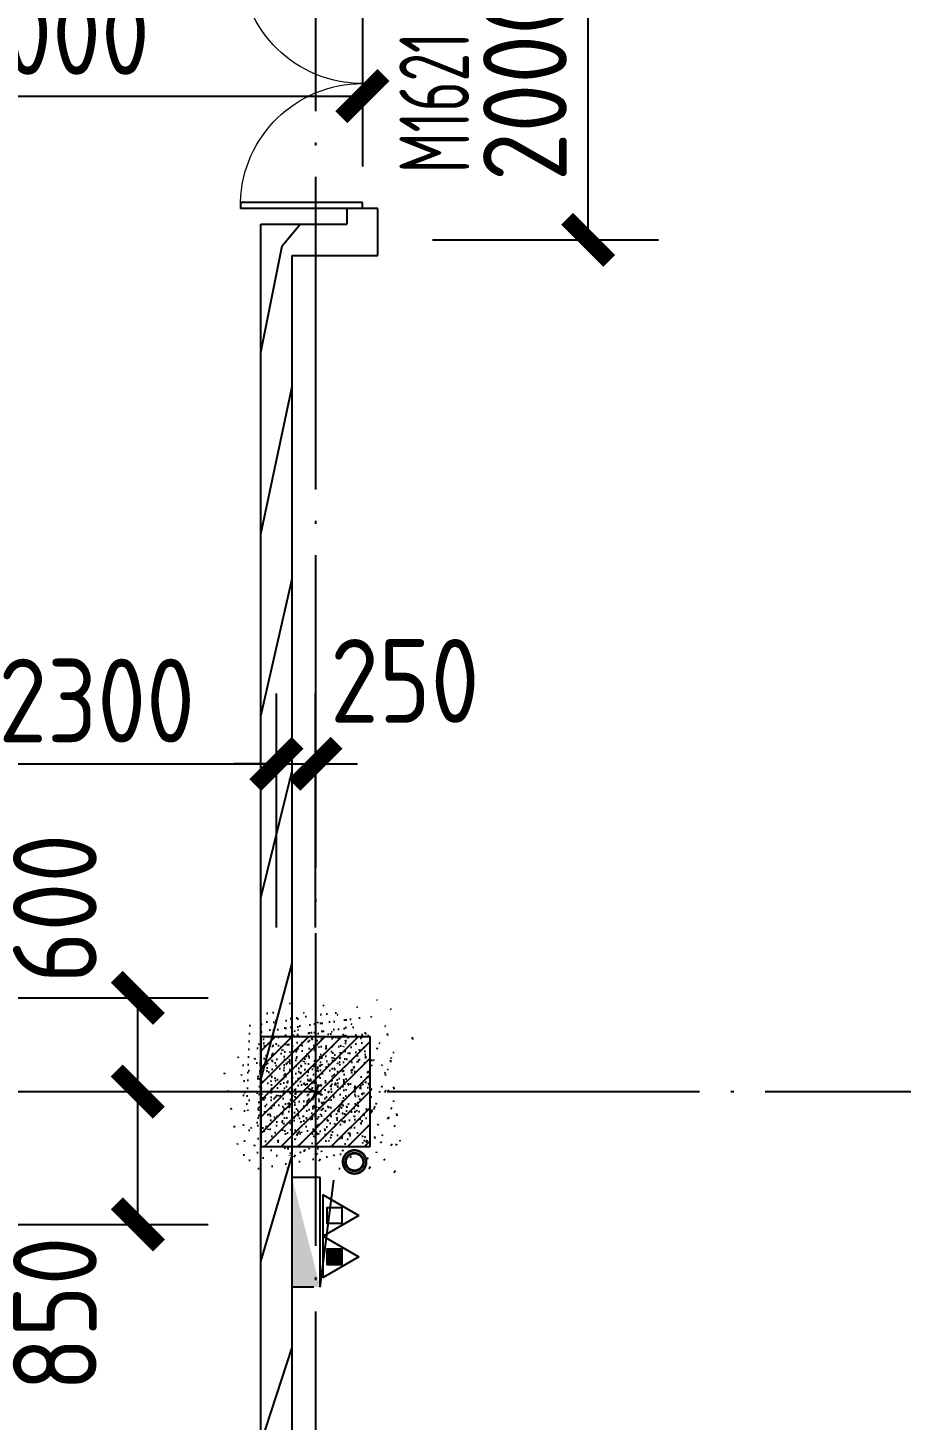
# Model space of a CAD drawing. Header units: inches. Extents: x 0 to 1813292486, y 0 to 3473589894.
# Drawn here: x 600530045 to 600535634, y 3473269116 to 3473278025 of the extents above; entities that cross this region are included whole.
import ezdxf
from ezdxf.enums import TextEntityAlignment as Align
from ezdxf.xclip import XClip

# ---------------------------------------------------------------- set-up
doc = ezdxf.new("R2010")
doc.units = ezdxf.units.IN
doc.header["$LTSCALE"] = 1000
doc.header["$MEASUREMENT"] = 0
doc.header["$XCLIPFRAME"] = 2
doc.linetypes.add('AX-MALL-GIRD-200$0$DOTE', pattern=[2.4200000000000004, 2, -0.2, 0.02, -0.2])
for name, color, linetype in [('A-Anno-Note', 241, 'Continuous'), ('AX-MALL-DIM-P02$0$A-Anno-Dims', 3, 'Continuous'), ('AX-MALL-DIM-P02$0$A-Detl-Thin', 131, 'Continuous'), ('AX-MALL-GIRD-200$0$A-Grid', 222, 'AX-MALL-GIRD-200$0$DOTE'), ('AX-MALL-P02-200$0$A-Anno-Note', 241, 'Continuous'), ('AX-MALL-WALL-P02$0$A-Anno-Note', 241, 'Continuous'), ('AX-MALL-WALL-P02-QT$0$A-Detl-Thin', 131, 'Continuous'), ('AX-MALL-WALL-P02-QT$0$A-Wall', 2, 'Continuous'), ('AX-MALL-WALL-P02-QT$0$A-Wall-Patt', 13, 'Continuous'), ('AX-MALL-WALL-P02-QT$0$A-Wind', 4, 'Continuous'), ('AX-MALL-WORD-P02$0$A-Wind-Iden', 11, 'Continuous'), ('AX-MALL-ZTKD-P02$0$A-Anno-Note', 241, 'Continuous'), ('PX-MALL-P02-LG$0$P-Exsh', 31, 'Continuous'), ('PX-MALL-P02-LG$0$P-Hydt-Boxx', 221, 'Continuous'), ('PX-MALL-P02-LG$0$P-Hydt-Pipe', 221, 'Continuous'), ('PX-MALL-P02-LG$0$P-Pipe-Risr', 7, 'Continuous'), ('PX-MALL-P02-LG$0$P-Pipe-Risr-Arch', 6, 'Continuous'), ('PX-MALL-P02-LG$0$P-Pipe-Risr-W100', 6, 'Continuous'), ('PX-MALL-P02-LG$0$P-Pipe-Risr-W50', 6, 'Continuous'), ('SX-MALL-WALL-L-1F~2F$0$S-COLU', 30, 'Continuous'), ('SX-MALL-WALL-L-1F~2F$0$S-PATT-WALL', 83, 'Continuous'), ('SX-MALL-WALL-L-1F~2F$0$单形心', 4, 'Continuous')]:
    doc.layers.add(name, color=color, linetype=linetype)
doc.styles.add('AX-MALL-DIM-P02$0$_TCH_DIM_T3', font='gbenor.shx')
doc.styles.add('AX-MALL-WORD-P02$0$_TCH_WINDOW', font='gbenor.shx', dxfattribs={"bigfont": 'gbcbig.shx'})
doc.styles.add('PX-MALL-P02-LG$0$jzfz', font='gbenor.shx', dxfattribs={"bigfont": 'gbcbig.shx'})
doc.dimstyles.new('AX-MALL-DIM-P02$0$_TCH_ARCH&&180', dxfattribs={"dimtxt": 535.5, "dimasz": 270, "dimexe": 450, "dimexo": 450, "dimgap": 137.25, "dimtad": 1, "dimdec": 0, "dimzin": 0, "dimdsep": 46, "dimtxsty": 'AX-MALL-DIM-P02$0$_TCH_DIM_T3', "dimblk": 'AX-MALL-DIM-P02$0$_ArchTick', "dimcen": 0.09, "dimclrt": 7, "dimazin": 2, "dimtfac": 1, "dimtdec": 0, "dimtix": 1, "dimtmove": 2, "dimatfit": 3, "dimfxl": 500, "dimtolj": 1, "dimtzin": 0, "dimarcsym": 0})
pattern_1 = [(45, (0, 359.0227), (-353.55353201463, 353.55353201463), [])]

# ---------------------------------------------------------------- blocks, each defined once
blk = doc.blocks.new('AX-MALL-WORD-P02')
at = {"layer": 'AX-MALL-WORD-P02$0$A-Wind-Iden', "style": 'AX-MALL-WORD-P02$0$_TCH_WINDOW', "width": 0.7}
blk.add_text('M1621', height=446.25, rotation=69.5681612548391, dxfattribs=at).set_placement((600361782.6609216, 3473149230.148982))
blk = doc.blocks.new('AX-MALL-GIRD-200')
at = {"layer": 'AX-MALL-GIRD-200$0$A-Grid'}
for p, q in [((600239047.6805397, 3473188679.873316), (600596943.6846381, 3473055353.110034)), ((600370145.4054303, 3473174495.439316), (600331415.8664808, 3473070531.712234))]:
    blk.add_line(p, q, dxfattribs=at)
blk = doc.blocks.new('SX-MALL-WALL-L-1F~2F$0$BANWANG_XINGXIN')
at = {"color": 0}
for points in [[(0.7071067811865476, 0.7071067811865475), (-0.7071067811865477, -0.7071067811865475)], [(-0.7071067811865475, 0.7071067811865476), (0.7071067811865474, -0.7071067811865477)]]:
    blk.add_lwpolyline(points, dxfattribs=at)
blk = doc.blocks.new('SX-MALL-WALL-L-1F~2F')
at = {"layer": 'SX-MALL-WALL-L-1F~2F$0$S-PATT-WALL'}
h = blk.add_hatch(dxfattribs=at)
h.set_pattern_fill('钢筋混凝土', color=256, scale=15, pattern_type=2)
h.set_pattern_definition([(24.56816131876918, (600340720.0563654, 3473130955.210203), (-31.18316060756021, 68.21004687377882), []), (29.56816131876925, (600340720.0563654, 3473130955.210203), (97.53445422577846, -46.37920049590846), [11.25, -123.75]), (334.5681613187692, (600340720.0563654, 3473130955.210203), (19.88439775835759, 112.9961142864107), [9, -99]), (80.01956131876923, (600340728.1842365, 3473130951.34527), (117.4189029535321, 66.61682170576017), [9.5610285, -105.1713168]), (25.75236131876919, (600340730.5291504, 3473130983.322847), (141.3476152674957, -79.15081590010527), [16.87499999999951, -185.6249999999961]), (76.20376131876925, (600340742.308114, 3473130976.726938), (182.3878362713222, 87.98253900728311), [14.3415432, -157.75695]), (330.7523613187692, (600340730.5291504, 3473130983.322847), (182.387767611897, 87.98268144025062), [13.49999999999975, -148.4999999999961]), (0.5681613187692669, (600340741.9672763, 3473130971.058293), (62.82047321120105, -87.84980446922418), [11.25, -123.75]), (305.5681613187692, (600340741.9672763, 3473130971.058293), (72.17288940056439, 89.18848105901375), [9, -99]), (51.01956131876926, (600340747.202311, 3473130963.737473), (134.9933625470349, 1.33857134020591), [9.5610285, -105.1713168]), (17.06816131876921, (600340720.0563654, 3473130955.210203), (19.14085714793764, 46.15589493924091), [0.75, -97.8, 0.75, -100.5, 0.75, -99.375]), (347.0681613187692, (600340720.0563654, 3473130955.210203), (57.63084699394109, 41.66442757030211), [0.75, -57.3, 0.75, -95.55, 0.75, -37.875]), (307.0681613187692, (600340688.7107669, 3473130966.887358), (73.85474001336534, -31.12342331039777), [0.75, -37.5, 0.75, -117, 0.75, -155.25]), (297.0681613187692, (600340674.6544447, 3473130972.12375), (87.2164167648191, -16.46683781742514), [0.75, -48.75, 0.75, -77.69999999999999, 0.75, -110.25])])
h.paths.add_polyline_path([(600359015.0385783, 3473143615.014811), (600359259.4035604, 3473144270.976513), (600358603.4418575, 3473144515.341496), (600358359.0768754, 3473143859.379793)])
at = {"layer": 'SX-MALL-WALL-L-1F~2F$0$S-COLU'}
blk.add_lwpolyline([(600359015.0385783, 3473143615.014811), (600359259.4035604, 3473144270.976513), (600358603.4418575, 3473144515.341496), (600358359.0768754, 3473143859.379793)], close=True, dxfattribs=at)
at = {"layer": 'SX-MALL-WALL-L-1F~2F$0$单形心', "xscale": 50, "yscale": 50, "zscale": 50}
blk.add_blockref('SX-MALL-WALL-L-1F~2F$0$BANWANG_XINGXIN', (600358809.2402179, 3473144065.178153), dxfattribs=at)
blk = doc.blocks.new('SX-MALL-WALL-L-2F~3F')
ref = blk.add_blockref('SX-MALL-WALL-L-1F~2F', (0, 0))
XClip(ref).set_block_clipping_path([(600349769.7341375, 3473074679.418533), (600357001.7302529, 3473071985.287766), (600356499.8725733, 3473070638.124951), (600359302.5086629, 3473069594.060767), (600362345.1765132, 3473077761.653201), (600381551.4312518, 3473070606.759726), (600391553.7259278, 3473066880.611454), (600387749.827644, 3473056669.608357), (600391632.1759799, 3473055223.319679), (600395635.5522461, 3473065969.791956), (600406982.2408491, 3473061742.817497), (600403058.8006672, 3473051210.921831), (600412723.2437257, 3473047610.6332), (600445093.3740637, 3473134503.466942), (600393055.2444371, 3473153889.197227), (600387463.4997383, 3473138878.984498), (600380158.3525343, 3473141600.366193), (600382830.751978, 3473148774.027779), (600388210.8522022, 3473146769.782572), (600390696.2253517, 3473153441.399696), (600277474.697425, 3473195619.741203), (600273446.9822528, 3473184807.934726), (600257129.111771, 3473190886.82031), (600241575.9633431, 3473149136.690594), (600258197.8999482, 3473142944.531458), (600255239.7303221, 3473135003.762026), (600263182.3271956, 3473132044.911624), (600260741.6763649, 3473125493.34496), (600269350.4970673, 3473122286.306632), (600271511.1407766, 3473128086.235537), (600286270.1853781, 3473122588.058336), (600284109.5416689, 3473116788.129431), (600282580.7823727, 3473112684.400902), (600291840.7574171, 3473109234.788475), (600290827.7957876, 3473106515.642598), (600293360.405141, 3473105572.171298), (600294731.2544166, 3473109252.0137), (600323175.4764534, 3473098655.706329), (600321336.3302773, 3473093718.790065), (600344750.773286, 3473084996.222976), (600341987.4689643, 3473077578.540671), (600344583.6790427, 3473076611.376234), (600346015.5062013, 3473080454.904757), (600351201.5612961, 3473078522.947055)])
blk = doc.blocks.new('SX-MALL-WALL-2F~3F')
blk.add_blockref('SX-MALL-WALL-L-2F~3F', (0, 0))
blk = doc.blocks.new('AX-MALL-WALL-P02-QT$0$$DorLib2D$00000002')
for p, q in [((-0.5, -5.684341886080802e-17), (-0.5000000000000007, 0.4875)), ((-0.4750000000000007, 0.4875), (-0.5000000000000007, 0.4875)), ((-0.475, -2.842170943040401e-17), (-0.4750000000000007, 0.4875)), ((0.475, -2.842170943040401e-17), (0.4750000000000007, 0.4875)), ((0.4750000000000007, 0.4875), (0.5000000000000007, 0.4875)), ((0.5, -5.684341886080802e-17), (0.5000000000000007, 0.4875)), ((-0.5, -5.684341886080802e-17), (-0.475, -2.842170943040401e-17)), ((0.5, -5.684341886080802e-17), (0.475, -2.842170943040401e-17))]:
    blk.add_line(p, q)
at = {"lineweight": 13}
for centre, start, end in [((-0.4875, -4.263256414560601e-17), 0, 88.53071641864632), ((0.4875, -4.263256414560601e-17), 91.4692835813537, 180)]:
    blk.add_arc(centre, 0.4875, start, end, dxfattribs=at)
blk = doc.blocks.new('AX-MALL-WALL-P02-QT')
at = {"layer": 'AX-MALL-WALL-P02-QT$0$A-Wall-Patt'}
h = blk.add_hatch(dxfattribs=at)
h.set_pattern_fill('普通砖', color=256, scale=200, style=0)
h.set_pattern_definition(pattern_1)
h.paths.add_polyline_path([(600353377.1580164, 3473130295.183225), (600353502.1031027, 3473130248.637514), (600360536.323661, 3473149130.963671), (600360418.724598, 3473149388.199867), (600353349.5947565, 3473130412.164895)])
h = blk.add_hatch(dxfattribs=at)
h.set_pattern_fill('普通砖', color=256, scale=200, style=0)
h.set_pattern_definition(pattern_1)
h.paths.add_polyline_path([(600360418.724598, 3473149388.199867), (600360536.323661, 3473149130.963671), (600361051.72214, 3473148938.962615), (600360934.123077, 3473149196.19881)])
h = blk.add_hatch(dxfattribs=at)
h.set_pattern_fill('普通砖', color=256, scale=200, style=0)
h.set_pattern_definition(pattern_1)
h.paths.add_polyline_path([(600361051.72214, 3473148938.962615), (600361156.4499898, 3473149220.089059), (600360969.0323606, 3473149289.907626), (600360934.123077, 3473149196.19881)])
at = {"layer": 'AX-MALL-WALL-P02-QT$0$A-Wall'}
for p, q in [((600353349.5947565, 3473130412.164895), (600360418.724598, 3473149388.199867)), ((600360418.724598, 3473149388.199867), (600360934.123077, 3473149196.19881)), ((600360969.0323606, 3473149289.907626), (600360934.123077, 3473149196.19881)), ((600361156.4499898, 3473149220.089059), (600360969.0323606, 3473149289.907626)), ((600361051.72214, 3473148938.962615), (600361156.4499898, 3473149220.089059)), ((600353502.1031027, 3473130248.637514), (600360536.323661, 3473149130.963671)), ((600360536.323661, 3473149130.963671), (600361051.72214, 3473148938.962615))]:
    blk.add_line(p, q, dxfattribs=at)
at = {"layer": 'AX-MALL-WALL-P02-QT$0$A-Detl-Thin'}
blk.add_blockref('SX-MALL-WALL-2F~3F', (0, 0), dxfattribs=at)
at = {"layer": 'AX-MALL-WALL-P02-QT$0$A-Wind'}
blk.add_blockref('AX-MALL-GIRD-200', (0, 0), dxfattribs=at)
at = {"layer": 'AX-MALL-WALL-P02-QT$0$A-Wind', "xscale": -1600, "yscale": 1600, "zscale": 200, "rotation": 69.56816130966197}
blk.add_blockref('AX-MALL-WALL-P02-QT$0$$DorLib2D$00000002', (600361342.0154405, 3473150004.66886), dxfattribs=at)
blk = doc.blocks.new('AX-MALL-WALL-P02')
at = {"layer": 'AX-MALL-WALL-P02$0$A-Anno-Note'}
blk.add_blockref('AX-MALL-WORD-P02', (0, 0), dxfattribs=at)
blk.add_blockref('AX-MALL-WALL-P02-QT', (0, 0), dxfattribs=at)
blk = doc.blocks.new('PX-MALL-P02-LG$0$XHS1')
at = {"layer": 'PX-MALL-P02-LG$0$P-Hydt-Boxx', "ltscale": 0.7}
for p, q in [((350.0030006170273, 240), (-332.898939371109, 327.2950124740601)), ((350.0030006170273, 240), (-349.9969996213913, 240)), ((-349.9969997406006, 239.9999995231628), (-349.9969996213913, 60)), ((350.0030003786087, 200), (350.003000497818, 60)), ((350.0030006170273, 60), (-349.996999502182, 60))]:
    blk.add_line(p, q, dxfattribs=at)
blk.add_solid([(350.0030006170273, 240), (350.0030002593994, 60.00000047683716), (-349.9969996213913, 60)], dxfattribs=at)
blk = doc.blocks.new('PX-MALL-P02-LG$0$MHQ')
at = {"layer": 'PX-MALL-P02-LG$0$P-Exsh', "ltscale": 0.7}
h = blk.add_hatch(dxfattribs=at)
h.set_pattern_fill('ANSI31', color=256, scale=25, style=0)
h.set_pattern_definition([(45, (-160019.2306599375, -42228.3236173685), (-28.0633003783411, 28.0633003783411), [])])
h.paths.add_polyline_path([(-75.0000000015425, 185.1731819980414), (75, 185.1731819980414), (75, 35.17318199802685), (-75.0000000015425, 35.17318199802685)])
for points in [[(0, 346.4101615137042), (-200, -1.455191522836685e-11), (200, -1.455191522836685e-11)], [(0, 346.4101615137042), (-200, -1.455191522836685e-11), (200, -1.455191522836685e-11)], [(0, 346.4101615137042), (-200, -1.455191522836685e-11), (200, -1.455191522836685e-11)], [(-75.0000000015425, 185.1731819980414), (75, 185.1731819980414), (75, 35.17318199802685), (-75.0000000015425, 35.17318199802685)]]:
    blk.add_lwpolyline(points, close=True, dxfattribs=at)
blk = doc.blocks.new('PX-MALL-P02-LG$0$20200929200250')
at = {"layer": 'PX-MALL-P02-LG$0$P-Exsh', "ltscale": 0.7, "xscale": 0.6600000001490116, "yscale": 0.6600000001490116, "zscale": 0.6600000001490116}
for p in [(-132.0000001192093, 40), (131.9999997615814, 40)]:
    blk.add_blockref('PX-MALL-P02-LG$0$MHQ', p, dxfattribs=at)
blk = doc.blocks.new('PX-MALL-P02-LG$0$20211220143732')
at = {"layer": 'PX-MALL-P02-LG$0$P-Exsh'}
blk.add_blockref('PX-MALL-P02-LG$0$20200929200250', (-374.9999999407155, 219.6219584928522), dxfattribs=at)
at = {"layer": 'PX-MALL-P02-LG$0$P-Hydt-Boxx', "ltscale": 0.7, "xscale": -1}
blk.add_blockref('PX-MALL-P02-LG$0$XHS1', (-349.9969999989844, 0), dxfattribs=at)
blk = doc.blocks.new('PX-MALL-P02-LG$0$P-Risr')
at = {"layer": 'PX-MALL-P02-LG$0$P-Pipe-Risr-W50'}
h = blk.add_hatch(color=0, dxfattribs=at)
edge = h.paths.add_edge_path()
edge.add_ellipse((0, 0), major_axis=(47.05795628796547, 47.05795628796547), ratio=0.9999999999999695, start_angle=225.0000000000009, end_angle=405.0000000000009, ccw=False)
edge.add_ellipse((0, 0), major_axis=(47.05795628796764, 47.05795628796764), ratio=0.9999999999998785, start_angle=133.9675974886221, end_angle=225.0000000000035, ccw=False)
edge.add_line((-66.53919663240958, 1.199087783927098), (-54.4367953546693, 1.199087783927098))
edge.add_ellipse((0, 0), major_axis=(-38.50196423560672, 38.50196423560672), ratio=0.9999999999999859, start_angle=43.73814098242129, end_angle=134.9999999999996)
edge.add_ellipse((0, 0), major_axis=(38.50196423561096, 38.50196423561096), ratio=0.9999999999998216, start_angle=225.0000000000051, end_angle=405.0000000000051)
edge.add_ellipse((0, 0), major_axis=(38.50196423560679, 38.50196423560679), ratio=0.9999999999999831, start_angle=45.00000000000048, end_angle=133.7381409824204)
edge.add_line((-54.43679535467527, 1.199087783927098), (-66.53919663241555, 1.199087783927098))
edge.add_ellipse((0, 0), major_axis=(-47.05795628796762, 47.05795628796762), ratio=0.9999999999998742, start_angle=-45.00000000000358, end_angle=43.967597488629224, ccw=False)
at = {"layer": 'PX-MALL-P02-LG$0$P-Pipe-Risr-Arch', "ltscale": 0.7}
blk.add_circle((0, 0), 59.29000000000001, dxfattribs=at)
at = {"layer": 'PX-MALL-P02-LG$0$P-Pipe-Risr-W100', "color": 0, "const_width": 15}
blk.add_lwpolyline([(-75, 0, 1), (75, 0, 1)], format="xyb", close=True, dxfattribs=at)
at = {"layer": 'PX-MALL-P02-LG$0$P-Pipe-Risr-W50'}
blk.add_circle((0, 0), 54.45000000000001, dxfattribs=at)
at = {"layer": 'PX-MALL-P02-LG$0$P-Pipe-Risr', "style": 'PX-MALL-P02-LG$0$jzfz', "width": 0.6, "flags": 1}
for tag, p in [('SYS-MARK', (0.3310501334344735, -45.65933377496549)), ('RANGE', (0.3337570973526454, -45.67887874227017))]:
    blk.add_attdef(tag, text='', height=0.015625, dxfattribs=at).set_placement(p, align=Align.MIDDLE)
blk = doc.blocks.new('PX-MALL-P02-LG')
at = {"layer": 'PX-MALL-P02-LG$0$P-Exsh', "xscale": -0.9999999999999666, "rotation": 249.5681623581389}
blk.add_blockref('PX-MALL-P02-LG$0$20211220143732', (600358420.4506607, 3473143623.089163), dxfattribs=at)
at = {"layer": 'PX-MALL-P02-LG$0$P-Hydt-Pipe', "color": 221, "rotation": 69.56816127172378}
blk.add_blockref('PX-MALL-P02-LG$0$P-Risr', (600358886.420491, 3473143556.215276), dxfattribs=at)
blk = doc.blocks.new('AX-MALL-ZTKD-P02')
at = {"layer": 'AX-MALL-ZTKD-P02$0$A-Anno-Note'}
blk.add_blockref('AX-MALL-GIRD-200', (0, 0), dxfattribs=at)
blk = doc.blocks.new('AX-MALL-DIM-P02$0$_ArchTick')
at = {"color": 0, "linetype": 'ByBlock', "const_width": 0.4}
blk.add_lwpolyline([(-0.5, -0.5), (0.5, 0.5)], dxfattribs=at)
blk = doc.blocks.new('*D1191')
at = {"layer": 'AX-MALL-DIM-P02$0$A-Anno-Dims', "color": 0, "lineweight": -2, "transparency": 16777216}
for p, q in [((600356841.2350051, 3473144798.290255), (600358165.809726, 3473144305.057681)), ((600357447.5112703, 3473143665.607379), (600357744.0981534, 3473144462.090637)), ((600356544.6481221, 3473144001.806997), (600357869.2228429, 3473143508.574422))]:
    blk.add_line(p, q, dxfattribs=at)
at = {"layer": 'AX-MALL-DIM-P02$0$A-Anno-Dims', "color": 0, "lineweight": -2, "transparency": 16777216, "xscale": 270, "yscale": 270, "zscale": 270}
for p, rotation in [((600357744.0981534, 3473144462.090637), 69.57615276958732), ((600357447.5112703, 3473143665.607379), 249.5761527695873)]:
    blk.add_blockref('AX-MALL-DIM-P02$0$_ArchTick', p, dxfattribs=dict(at, rotation=rotation))
at = {"layer": 'AX-MALL-DIM-P02$0$A-Anno-Dims', "color": 7, "transparency": 16777216, "insert": (600356750.3027269, 3473143314.910859), "char_height": 535.5, "attachment_point": 5, "rotation": 69.57615276958732, "style": 'AX-MALL-DIM-P02$0$_TCH_DIM_T3'}
blk.add_mtext('\\A1;850', dxfattribs=at)
blk = doc.blocks.new('*D1192')
at = {"layer": 'AX-MALL-DIM-P02$0$A-Anno-Dims', "color": 0, "lineweight": -2, "transparency": 16777216}
for p, q in [((600357050.643209, 3473145360.655411), (600358375.21793, 3473144867.422836)), ((600357744.0981536, 3473144462.090638), (600357953.5063572, 3473145024.455793)), ((600356841.2350055, 3473144798.290256), (600358165.8097264, 3473144305.057682))]:
    blk.add_line(p, q, dxfattribs=at)
at = {"layer": 'AX-MALL-DIM-P02$0$A-Anno-Dims', "color": 0, "lineweight": -2, "transparency": 16777216, "xscale": 270, "yscale": 270, "zscale": 270}
for p, rotation in [((600357953.5063572, 3473145024.455793), 69.57615277207461), ((600357744.0981536, 3473144462.090638), 249.5761527720746)]:
    blk.add_blockref('AX-MALL-DIM-P02$0$_ArchTick', p, dxfattribs=dict(at, rotation=rotation))
at = {"layer": 'AX-MALL-DIM-P02$0$A-Anno-Dims', "color": 7, "transparency": 16777216, "insert": (600357655.4755893, 3473145745.750091), "char_height": 535.5, "attachment_point": 5, "rotation": 69.57615277207461, "style": 'AX-MALL-DIM-P02$0$_TCH_DIM_T3'}
blk.add_mtext('\\A1;600', dxfattribs=at)
blk = doc.blocks.new('*D1194')
at = {"layer": 'AX-MALL-DIM-P02$0$A-Anno-Dims', "color": 0, "lineweight": -2, "transparency": 16777216}
for p, q in [((600356786.2182008, 3473145939.305467), (600357308.8149232, 3473147342.134583)), ((600357151.7226964, 3473146920.445085), (600359307.0236224, 3473146117.529614)), ((600358941.5191268, 3473145136.389996), (600359464.1158491, 3473146539.219111))]:
    blk.add_line(p, q, dxfattribs=at)
at = {"layer": 'AX-MALL-DIM-P02$0$A-Anno-Dims', "color": 0, "lineweight": -2, "transparency": 16777216, "xscale": 270, "yscale": 270, "zscale": 270}
for p, rotation in [((600357151.7226964, 3473146920.445085), 159.5680998435126), ((600359307.0236224, 3473146117.529614), 339.5680998435126)]:
    blk.add_blockref('AX-MALL-DIM-P02$0$_ArchTick', p, dxfattribs=dict(at, rotation=rotation))
at = {"layer": 'AX-MALL-DIM-P02$0$A-Anno-Dims', "color": 7, "transparency": 16777216, "insert": (600358370.7561632, 3473146898.507897), "char_height": 535.5, "attachment_point": 5, "rotation": 339.5680998435126, "style": 'AX-MALL-DIM-P02$0$_TCH_DIM_T3'}
blk.add_mtext('\\A1;2300', dxfattribs=at)
blk = doc.blocks.new('*D1195')
at = {"layer": 'AX-MALL-DIM-P02$0$A-Anno-Dims', "color": 0, "lineweight": -2, "transparency": 16777216}
for p, q in [((600358941.5191265, 3473145136.389996), (600359464.1158494, 3473146539.219111)), ((600359175.7862518, 3473145049.118331), (600359698.3829749, 3473146451.947447)), ((600359307.0236226, 3473146117.529614), (600359054.0099242, 3473146211.78495)), ((600359307.0236226, 3473146117.529614), (600359541.2907481, 3473146030.257949)), ((600359541.2907481, 3473146030.257949), (600359794.3044466, 3473145936.002614))]:
    blk.add_line(p, q, dxfattribs=at)
at = {"layer": 'AX-MALL-DIM-P02$0$A-Anno-Dims', "color": 0, "lineweight": -2, "transparency": 16777216, "xscale": 270, "yscale": 270, "zscale": 270}
for p, rotation in [((600359307.0236226, 3473146117.529614), 339.568099827854), ((600359541.2907481, 3473146030.257949), 159.568099827854)]:
    blk.add_blockref('AX-MALL-DIM-P02$0$_ArchTick', p, dxfattribs=dict(at, rotation=rotation))
at = {"layer": 'AX-MALL-DIM-P02$0$A-Anno-Dims', "color": 7, "transparency": 16777216, "insert": (600360262.6269269, 3473146328.187336), "char_height": 535.5, "attachment_point": 5, "rotation": 339.568099827854, "style": 'AX-MALL-DIM-P02$0$_TCH_DIM_T3'}
blk.add_mtext('\\A1;250', dxfattribs=at)
blk = doc.blocks.new('*D1511')
at = {"layer": 'AX-MALL-DIM-P02$0$A-Anno-Dims', "color": 0, "lineweight": -2, "transparency": 16777216}
for p, q in [((600362112.8027612, 3473150784.663448), (600363467.5674393, 3473150279.973852)), ((600362347.6921049, 3473148562.889322), (600363045.8777734, 3473150437.065627)), ((600361414.6170928, 3473148910.487144), (600362769.3817708, 3473148405.797547))]:
    blk.add_line(p, q, dxfattribs=at)
at = {"layer": 'AX-MALL-DIM-P02$0$A-Anno-Dims', "color": 0, "lineweight": -2, "transparency": 16777216, "xscale": 270, "yscale": 270, "zscale": 270}
for p, rotation in [((600363045.8777734, 3473150437.065627), 69.56816128330098), ((600362347.6921049, 3473148562.889322), 249.568161283301)]:
    blk.add_blockref('AX-MALL-DIM-P02$0$_ArchTick', p, dxfattribs=dict(at, rotation=rotation))
at = {"layer": 'AX-MALL-DIM-P02$0$A-Anno-Dims', "color": 7, "transparency": 16777216, "insert": (600362317.2642395, 3473149641.360071), "char_height": 535.5, "attachment_point": 5, "rotation": 69.56816128330098, "style": 'AX-MALL-DIM-P02$0$_TCH_DIM_T3'}
blk.add_mtext('\\A1;2000', dxfattribs=at)
blk = doc.blocks.new('*D1536')
at = {"layer": 'AX-MALL-DIM-P02$0$A-Anno-Dims', "color": 0, "lineweight": -2, "transparency": 16777216}
for p, q in [((600357785.6639167, 3473151916.438679), (600357408.5157341, 3473150904.040087)), ((600357565.6075083, 3473151325.729753), (600361313.9649123, 3473149929.356631)), ((600361534.0213209, 3473150520.065558), (600361156.8731381, 3473149507.666965))]:
    blk.add_line(p, q, dxfattribs=at)
at = {"layer": 'AX-MALL-DIM-P02$0$A-Anno-Dims', "color": 0, "lineweight": -2, "transparency": 16777216, "xscale": 270, "yscale": 270, "zscale": 270}
for p, rotation in [((600357565.6075083, 3473151325.729753), 159.5681613021463), ((600361313.9649123, 3473149929.356631), 339.5681613021463)]:
    blk.add_blockref('AX-MALL-DIM-P02$0$_ArchTick', p, dxfattribs=dict(at, rotation=rotation))
at = {"layer": 'AX-MALL-DIM-P02$0$A-Anno-Dims', "color": 7, "transparency": 16777216, "insert": (600359581.1688073, 3473151007.063891), "char_height": 535.5, "attachment_point": 5, "rotation": 339.5681613021463, "style": 'AX-MALL-DIM-P02$0$_TCH_DIM_T3'}
blk.add_mtext('\\A1;4000', dxfattribs=at)
blk = doc.blocks.new('AX-MALL-DIM-P02')
at = {"layer": 'AX-MALL-DIM-P02$0$A-Detl-Thin'}
blk.add_blockref('AX-MALL-ZTKD-P02', (-2.384185791015625e-06, 9.5367431640625e-07), dxfattribs=at)
at = {"layer": 'AX-MALL-DIM-P02$0$A-Anno-Dims'}
for p1, p2, distance, picture, middle in [((600357942.755691, 3473152338.128345), (600361691.1130952, 3473150941.755224), -1080.3664488551071, '*D1536', (600359581.1688073, 3473151007.063891)), ((600360992.9274266, 3473149067.578918), (600361691.1130953, 3473150941.755223), -1445.7174416497785, '*D1511', (600362317.2642395, 3473149641.360071)), ((600356629.125974, 3473145517.61597), (600358784.4269001, 3473144714.700499), 1497.0093051653596, '*D1194', (600358370.7561632, 3473146898.507897))]:
    dim = blk.add_aligned_dim(p1=p1, p2=p2, distance=distance, dimstyle='AX-MALL-DIM-P02$0$_TCH_ARCH&&180', dxfattribs=at)
    dim.commit()
    dim.dimension.update_dxf_attribs({"geometry": picture, "text_midpoint": middle})
for base, p1, p2, angle, picture, middle in [((600359541.2907481, 3473146030.257949), (600358784.4268998, 3473144714.700499), (600359018.6940253, 3473144627.428834), 339.5680997254441, '*D1195', (600360262.6269269, 3473146328.187336)), ((600357953.5063572, 3473145024.455793), (600356419.5234326, 3473144955.323212), (600356628.9316363, 3473145517.688367), 69.57615277207461, '*D1192', (600357655.4755893, 3473145745.750091)), ((600357744.0981534, 3473144462.090637), (600356122.9365493, 3473144158.839953), (600356419.5234326, 3473144955.323212), 69.57615278080486, '*D1191', (600356750.3027269, 3473143314.910859))]:
    dim = blk.add_linear_dim(base=base, p1=p1, p2=p2, angle=angle, dimstyle='AX-MALL-DIM-P02$0$_TCH_ARCH&&180', dxfattribs=at)
    dim.commit()
    dim.dimension.update_dxf_attribs({"geometry": picture, "text_midpoint": middle, "dimtype": 129})
blk = doc.blocks.new('AX-MALL-P02-200')
at = {"layer": 'AX-MALL-P02-200$0$A-Anno-Note'}
blk.add_blockref('AX-MALL-WALL-P02', (0, 0), dxfattribs=at)
for name in ['AX-MALL-DIM-P02', 'PX-MALL-P02-LG']:
    blk.add_blockref(name, (0, 0), dxfattribs=at)

msp = doc.modelspace()

# ---------------------------------------------------------------- block references
at = {"layer": 'A-Anno-Note', "rotation": 20.43183869077545}
msp.add_blockref('AX-MALL-P02-200', (1250392458.527329, 9048125.682563305), dxfattribs=at)

doc.saveas('drawing.dxf')
